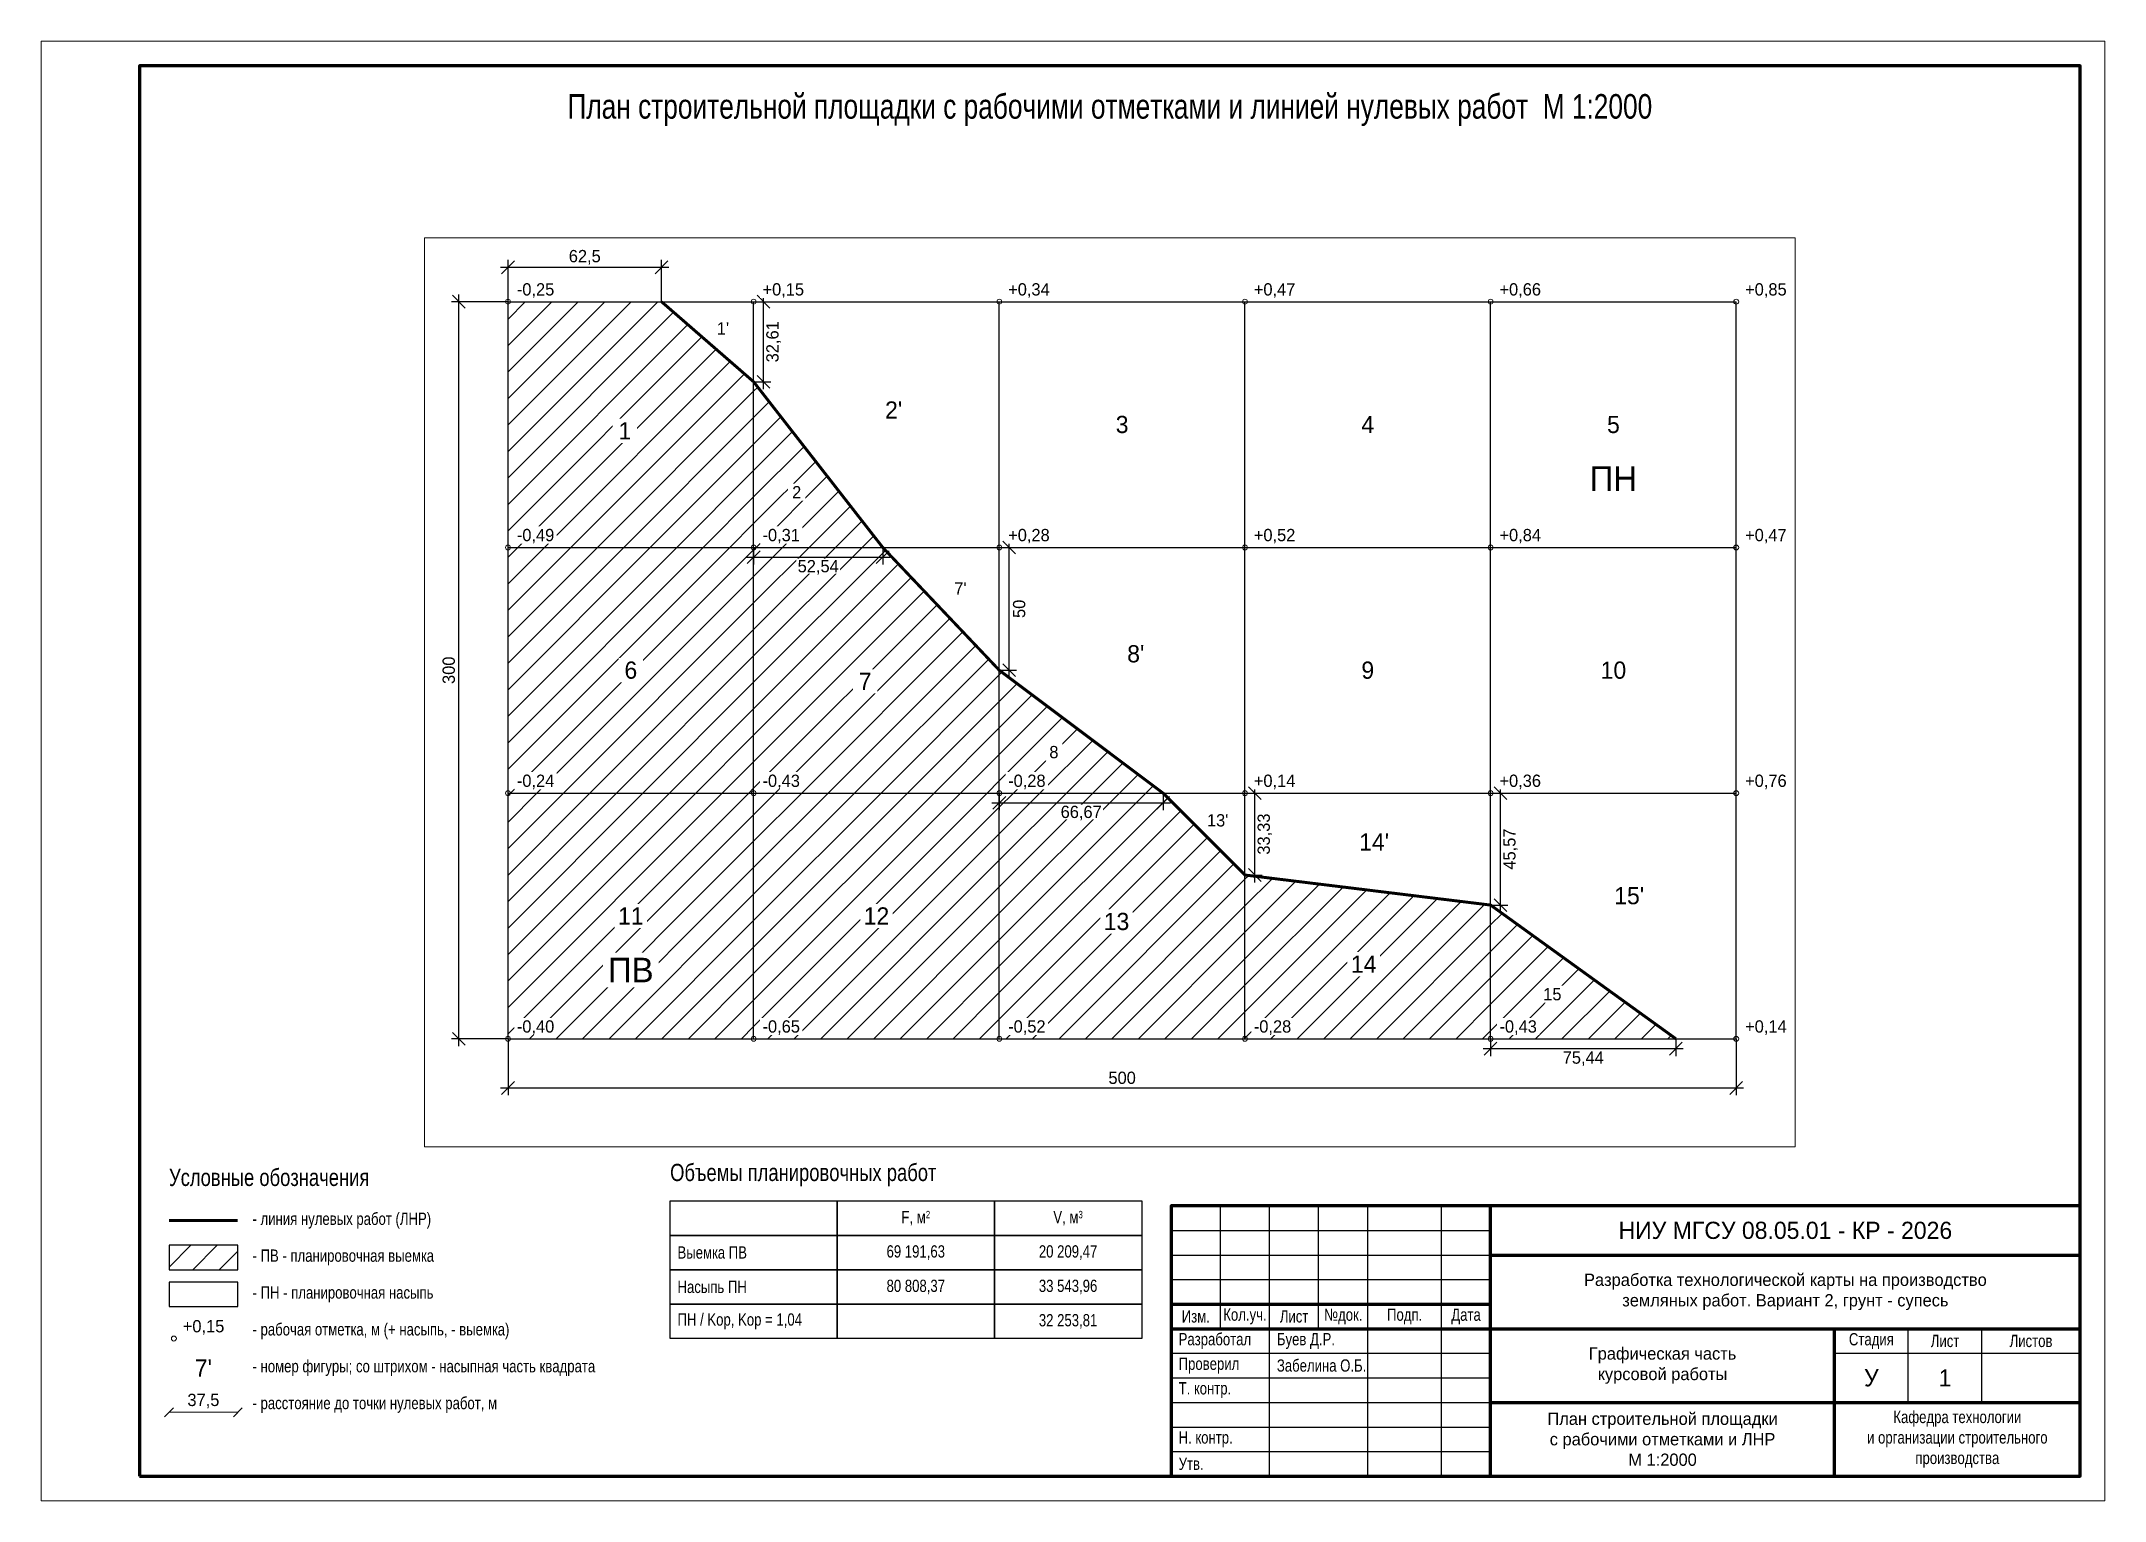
# Paper-space layout 'Лист 1 (первый)' of a CAD drawing. Header units: metres, sheet in millimetres. Extents: x 0 to 420, y 0 to 297.
# The model-space entities are those that its viewports show. They can reach past a viewport. Long polylines and large blocks are cut down to what shows.
import ezdxf

# ---------------------------------------------------------------- set-up
doc = ezdxf.new("R2010")
doc.units = ezdxf.units.M
doc.layers.add('Видовой_экран', color=8, linetype='Continuous', lineweight=13, plot=False)
for name, color, linetype, lineweight in [('ЛНР', 1, 'Continuous', 70), ('Надписи', 7, 'Continuous', 25), ('Номера_фигур', 7, 'Continuous', 25), ('Отметки', 5, 'Continuous', 18), ('ПВ_ПН', 7, 'Continuous', 35), ('ПВ_штриховка', 8, 'Continuous', 18), ('Размеры', 3, 'Continuous', 18), ('Рамка', 7, 'Continuous', 70), ('Сетка', 7, 'Continuous', 25), ('Штамп', 7, 'Continuous', 25)]:
    doc.layers.add(name, color=color, linetype=linetype, lineweight=lineweight)
doc.styles.add('ГОСТ тип Б', font='ofont.ru_GOST type B.ttf')
doc.dimstyles.new('М1-2000', dxfattribs={"dimscale": 2, "dimtxt": 2.5, "dimasz": 2.5, "dimexe": 1.5, "dimexo": 0, "dimgap": 0.8, "dimtad": 1, "dimtxsty": 'ГОСТ тип Б', "dimtsz": 1.3, "dimcen": 2.5, "dimdle": 1.5, "dimclrd": 3, "dimclre": 3, "dimclrt": 3, "dimazin": 3, "dimtfac": 1, "dimtix": 1, "dimtmove": 0, "dimatfit": 3, "dimtfill": 1, "dimarcsym": 0})

# ---------------------------------------------------------------- blocks, each defined once
blk = doc.blocks.new('_OBLIQUE')
at = {"color": 0, "linetype": 'ByBlock'}
blk.add_line((-0.5, -0.5), (0.5, 0.5), dxfattribs=at)
blk = doc.blocks.new('*D11')
at = {"color": 3, "transparency": 16777216}
for p, q in [((-3, -3686), (65.5, -3686)), ((0, -3700), (0, -3683)), ((62.5, -3700), (62.5, -3683))]:
    blk.add_line(p, q, dxfattribs=at)
at = {"layer": 'Defpoints', "transparency": 16777216}
for p in [(0, -3686), (0, -3700), (62.5, -3700)]:
    blk.add_point(p, dxfattribs=at)
at = {"layer": 'Размеры', "color": 3, "transparency": 16777216, "xscale": 5.2, "yscale": 5.2}
for p in [(0, -3686), (62.5, -3686)]:
    blk.add_blockref('_OBLIQUE', p, dxfattribs=at)
at = {"layer": 'Размеры', "color": 3, "transparency": 16777216, "insert": (31.25, -3681.9), "char_height": 5, "attachment_point": 5, "style": 'ГОСТ тип Б', "bg_fill": 3, "box_fill_scale": 1.1, "bg_fill_color": 1, "bg_fill_transparency": 0}
blk.add_mtext('62,5', dxfattribs=at)
blk = doc.blocks.new('*D12')
at = {"color": 3, "transparency": 16777216}
for p, q in [((97, -3804), (155.54, -3804)), ((100, -3800), (100, -3807)), ((152.54, -3800), (152.54, -3807))]:
    blk.add_line(p, q, dxfattribs=at)
at = {"layer": 'Defpoints', "transparency": 16777216}
for p in [(100, -3800), (100, -3804), (152.54, -3800)]:
    blk.add_point(p, dxfattribs=at)
at = {"layer": 'Размеры', "color": 3, "transparency": 16777216, "xscale": 5.2, "yscale": 5.2}
for p in [(100, -3804), (152.54, -3804)]:
    blk.add_blockref('_OBLIQUE', p, dxfattribs=at)
at = {"layer": 'Размеры', "color": 3, "transparency": 16777216, "insert": (126.27, -3808.1), "char_height": 5, "attachment_point": 5, "style": 'ГОСТ тип Б', "bg_fill": 3, "box_fill_scale": 1.1, "bg_fill_color": 1, "bg_fill_transparency": 0}
blk.add_mtext('52,54', dxfattribs=at)
blk = doc.blocks.new('*D13')
at = {"color": 3, "transparency": 16777216}
for p, q in [((197, -3904), (269.67, -3904)), ((200, -3900), (200, -3907)), ((266.67, -3900), (266.67, -3907))]:
    blk.add_line(p, q, dxfattribs=at)
at = {"layer": 'Defpoints', "transparency": 16777216}
for p in [(200, -3900), (200, -3904), (266.67, -3900)]:
    blk.add_point(p, dxfattribs=at)
at = {"layer": 'Размеры', "color": 3, "transparency": 16777216, "xscale": 5.2, "yscale": 5.2}
for p in [(200, -3904), (266.67, -3904)]:
    blk.add_blockref('_OBLIQUE', p, dxfattribs=at)
at = {"layer": 'Размеры', "color": 3, "transparency": 16777216, "insert": (233.33, -3908.1), "char_height": 5, "attachment_point": 5, "style": 'ГОСТ тип Б', "bg_fill": 3, "box_fill_scale": 1.1, "bg_fill_color": 1, "bg_fill_transparency": 0}
blk.add_mtext('66,67', dxfattribs=at)
blk = doc.blocks.new('*D14')
at = {"color": 3, "transparency": 16777216}
for p, q in [((397, -4004), (478.44, -4004)), ((400, -4000), (400, -4007)), ((475.44, -4000), (475.44, -4007))]:
    blk.add_line(p, q, dxfattribs=at)
at = {"layer": 'Defpoints', "transparency": 16777216}
for p in [(400, -4000), (400, -4004), (475.44, -4000)]:
    blk.add_point(p, dxfattribs=at)
at = {"layer": 'Размеры', "color": 3, "transparency": 16777216, "xscale": 5.2, "yscale": 5.2}
for p in [(400, -4004), (475.44, -4004)]:
    blk.add_blockref('_OBLIQUE', p, dxfattribs=at)
at = {"layer": 'Размеры', "color": 3, "transparency": 16777216, "insert": (437.72, -4008.1), "char_height": 5, "attachment_point": 5, "style": 'ГОСТ тип Б', "bg_fill": 3, "box_fill_scale": 1.1, "bg_fill_color": 1, "bg_fill_transparency": 0}
blk.add_mtext('75,44', dxfattribs=at)
blk = doc.blocks.new('*D15')
at = {"color": 3, "transparency": 16777216}
for p, q in [((100, -3700), (107, -3700)), ((104, -3735.61), (104, -3697)), ((100, -3732.61), (107, -3732.61))]:
    blk.add_line(p, q, dxfattribs=at)
at = {"layer": 'Defpoints', "transparency": 16777216}
for p in [(100, -3700), (100, -3732.61), (104, -3732.61)]:
    blk.add_point(p, dxfattribs=at)
at = {"layer": 'Размеры', "color": 3, "transparency": 16777216, "xscale": 5.2, "yscale": 5.2, "rotation": 90}
for p in [(104, -3700), (104, -3732.61)]:
    blk.add_blockref('_OBLIQUE', p, dxfattribs=at)
at = {"layer": 'Размеры', "color": 3, "transparency": 16777216, "insert": (108.1, -3716.3), "char_height": 5, "attachment_point": 5, "rotation": 90, "style": 'ГОСТ тип Б', "bg_fill": 3, "box_fill_scale": 1.1, "bg_fill_color": 1, "bg_fill_transparency": 0}
blk.add_mtext('32,61', dxfattribs=at)
blk = doc.blocks.new('*D16')
at = {"color": 3, "transparency": 16777216}
for p, q in [((200, -3800), (207, -3800)), ((204, -3853), (204, -3797)), ((200, -3850), (207, -3850))]:
    blk.add_line(p, q, dxfattribs=at)
at = {"layer": 'Defpoints', "transparency": 16777216}
for p in [(200, -3800), (200, -3850), (204, -3850)]:
    blk.add_point(p, dxfattribs=at)
at = {"layer": 'Размеры', "color": 3, "transparency": 16777216, "xscale": 5.2, "yscale": 5.2, "rotation": 90}
for p in [(204, -3800), (204, -3850)]:
    blk.add_blockref('_OBLIQUE', p, dxfattribs=at)
at = {"layer": 'Размеры', "color": 3, "transparency": 16777216, "insert": (208.1, -3825), "char_height": 5, "attachment_point": 5, "rotation": 90, "style": 'ГОСТ тип Б', "bg_fill": 3, "box_fill_scale": 1.1, "bg_fill_color": 1, "bg_fill_transparency": 0}
blk.add_mtext('50', dxfattribs=at)
blk = doc.blocks.new('*D17')
at = {"color": 3, "transparency": 16777216}
for p, q in [((304, -3936.33), (304, -3897)), ((300, -3900), (307, -3900)), ((300, -3933.33), (307, -3933.33))]:
    blk.add_line(p, q, dxfattribs=at)
at = {"layer": 'Defpoints', "transparency": 16777216}
for p in [(300, -3900), (300, -3933.33), (304, -3933.33)]:
    blk.add_point(p, dxfattribs=at)
at = {"layer": 'Размеры', "color": 3, "transparency": 16777216, "xscale": 5.2, "yscale": 5.2, "rotation": 90}
for p in [(304, -3900), (304, -3933.33)]:
    blk.add_blockref('_OBLIQUE', p, dxfattribs=at)
at = {"layer": 'Размеры', "color": 3, "transparency": 16777216, "insert": (308.1, -3916.67), "char_height": 5, "attachment_point": 5, "rotation": 90, "style": 'ГОСТ тип Б', "bg_fill": 3, "box_fill_scale": 1.1, "bg_fill_color": 1, "bg_fill_transparency": 0}
blk.add_mtext('33,33', dxfattribs=at)
blk = doc.blocks.new('*D18')
at = {"color": 3, "transparency": 16777216}
for p, q in [((404, -3948.57), (404, -3897)), ((400, -3900), (407, -3900)), ((400, -3945.57), (407, -3945.57))]:
    blk.add_line(p, q, dxfattribs=at)
at = {"layer": 'Defpoints', "transparency": 16777216}
for p in [(400, -3900), (400, -3945.57), (404, -3945.57)]:
    blk.add_point(p, dxfattribs=at)
at = {"layer": 'Размеры', "color": 3, "transparency": 16777216, "xscale": 5.2, "yscale": 5.2, "rotation": 90}
for p in [(404, -3900), (404, -3945.57)]:
    blk.add_blockref('_OBLIQUE', p, dxfattribs=at)
at = {"layer": 'Размеры', "color": 3, "transparency": 16777216, "insert": (408.1, -3922.78), "char_height": 5, "attachment_point": 5, "rotation": 90, "style": 'ГОСТ тип Б', "bg_fill": 3, "box_fill_scale": 1.1, "bg_fill_color": 1, "bg_fill_transparency": 0}
blk.add_mtext('45,57', dxfattribs=at)
blk = doc.blocks.new('*D19')
at = {"color": 3, "transparency": 16777216}
for p, q in [((0, -4000), (0, -4023)), ((500, -4000), (500, -4023)), ((-3, -4020), (503, -4020))]:
    blk.add_line(p, q, dxfattribs=at)
at = {"layer": 'Defpoints', "transparency": 16777216}
for p in [(0, -4000), (500, -4000), (0, -4020)]:
    blk.add_point(p, dxfattribs=at)
at = {"layer": 'Размеры', "color": 3, "transparency": 16777216, "xscale": 5.2, "yscale": 5.2}
for p in [(0, -4020), (500, -4020)]:
    blk.add_blockref('_OBLIQUE', p, dxfattribs=at)
at = {"layer": 'Размеры', "color": 3, "transparency": 16777216, "insert": (250, -4015.9), "char_height": 5, "attachment_point": 5, "style": 'ГОСТ тип Б', "bg_fill": 3, "box_fill_scale": 1.1, "bg_fill_color": 1, "bg_fill_transparency": 0}
blk.add_mtext('500', dxfattribs=at)
blk = doc.blocks.new('*D20')
at = {"color": 3, "transparency": 16777216}
for p, q in [((0, -3700), (-23, -3700)), ((-20, -4003), (-20, -3697)), ((0, -4000), (-23, -4000))]:
    blk.add_line(p, q, dxfattribs=at)
at = {"layer": 'Defpoints', "transparency": 16777216}
for p in [(0, -3700), (-20, -4000), (0, -4000)]:
    blk.add_point(p, dxfattribs=at)
at = {"layer": 'Размеры', "color": 3, "transparency": 16777216, "xscale": 5.2, "yscale": 5.2, "rotation": 90}
for p in [(-20, -3700), (-20, -4000)]:
    blk.add_blockref('_OBLIQUE', p, dxfattribs=at)
at = {"layer": 'Размеры', "color": 3, "transparency": 16777216, "insert": (-24.1, -3850), "char_height": 5, "attachment_point": 5, "rotation": 90, "style": 'ГОСТ тип Б', "bg_fill": 3, "box_fill_scale": 1.1, "bg_fill_color": 1, "bg_fill_transparency": 0}
blk.add_mtext('300', dxfattribs=at)

msp = doc.modelspace()

# ---------------------------------------------------------------- hatches: boundary and pattern name
at = {"layer": 'ПВ_штриховка'}
h = msp.add_hatch(dxfattribs=at)
h.set_pattern_fill('ANSI31', color=8, scale=2.4)
h.paths.add_polyline_path([(62.5, -3700), (0, -3700), (0, -3800), (100, -3800), (100, -3732.609)])
h = msp.add_hatch(dxfattribs=at)
h.set_pattern_fill('ANSI31', color=8, scale=2.4)
h.paths.add_polyline_path([(100, -3732.609), (100, -3800), (152.542, -3800)])
h = msp.add_hatch(dxfattribs=at)
h.set_pattern_fill('ANSI31', color=8, scale=2.4)
h.paths.add_polyline_path([(0, -3900), (100, -3900), (100, -3800), (0, -3800)])
h = msp.add_hatch(dxfattribs=at)
h.set_pattern_fill('ANSI31', color=8, scale=2.4)
h.paths.add_polyline_path([(152.542, -3800), (100, -3800), (100, -3900), (200, -3900), (200, -3850)])
h = msp.add_hatch(dxfattribs=at)
h.set_pattern_fill('ANSI31', color=8, scale=2.4)
h.paths.add_polyline_path([(200, -3850), (200, -3900), (266.667, -3900)])
h = msp.add_hatch(dxfattribs=at)
h.set_pattern_fill('ANSI31', color=8, scale=2.4)
h.paths.add_polyline_path([(0, -4000), (100, -4000), (100, -3900), (0, -3900)])
h = msp.add_hatch(dxfattribs=at)
h.set_pattern_fill('ANSI31', color=8, scale=2.4)
h.paths.add_polyline_path([(100, -4000), (200, -4000), (200, -3900), (100, -3900)])
h = msp.add_hatch(dxfattribs=at)
h.set_pattern_fill('ANSI31', color=8, scale=2.4)
h.paths.add_polyline_path([(266.667, -3900), (200, -3900), (200, -4000), (300, -4000), (300, -3933.333)])
h = msp.add_hatch(dxfattribs=at)
h.set_pattern_fill('ANSI31', color=8, scale=2.4)
h.paths.add_polyline_path([(300, -3933.333), (300, -4000), (400, -4000), (400, -3945.57)])
h = msp.add_hatch(dxfattribs=at)
h.set_pattern_fill('ANSI31', color=8, scale=2.4)
h.paths.add_polyline_path([(400, -3945.57), (400, -4000), (475.439, -4000)])

# ---------------------------------------------------------------- linework, layer by layer
at = {"layer": 'ЛНР', "const_width": 1.2}
msp.add_lwpolyline([(475.439, -4000), (400, -3945.57), (300, -3933.333), (266.667, -3900), (200, -3850), (152.542, -3800), (100, -3732.609), (62.5, -3700)], dxfattribs=at)
at = {"layer": 'Сетка'}
for p, q in [((0, -3700), (500, -3700)), ((0, -4000), (0, -3700)), ((100, -4000), (100, -3700)), ((200, -4000), (200, -3700)), ((300, -4000), (300, -3700)), ((400, -4000), (400, -3700)), ((500, -4000), (500, -3700)), ((0, -3800), (500, -3800)), ((0, -3900), (500, -3900)), ((0, -4000), (500, -4000))]:
    msp.add_line(p, q, dxfattribs=at)

# ---------------------------------------------------------------- next in the draw order: texts
at = {"layer": 'Номера_фигур', "attachment_point": 5, "style": 'ГОСТ тип Б', "bg_fill": 3, "box_fill_scale": 1.2, "bg_fill_color": 0, "bg_fill_transparency": 0}
for s, insert, char_height in [("1'", (87.5, -3710.87), 5), ("2'", (156.989, -3744.076), 7), ('3', (250, -3750), 7), ('4', (350, -3750), 7), ('5', (450, -3750), 7), ('1', (47.558, -3752.548), 7), ('2', (117.514, -3777.536), 5), ("7'", (184.181, -3816.667), 5), ("8'", (255.556, -3843.333), 7), ('6', (50, -3850), 7), ('9', (350, -3850), 7), ('10', (450, -3850), 7), ('7', (145.399, -3854.487), 7), ('8', (222.222, -3883.333), 5), ("13'", (288.889, -3911.111), 5), ("14'", (352.585, -3919.884), 7), ("15'", (456.421, -3941.77), 7), ('11', (50, -3950), 7), ('12', (150, -3950), 7), ('13', (247.712, -3952.288), 7), ('14', (348.316, -3969.623), 7), ('15', (425.146, -3981.857), 5)]:
    msp.add_mtext(s, dxfattribs=dict(at, insert=insert, char_height=char_height))
at = {"layer": 'Отметки', "char_height": 5, "attachment_point": 7, "style": 'ГОСТ тип Б', "bg_fill": 3, "box_fill_scale": 1.2, "bg_fill_color": 0, "bg_fill_transparency": 0}
for s, insert in [('+0,34', (203.6, -3698.4)), ('+0,47', (303.6, -3698.4)), ('+0,66', (403.6, -3698.4)), ('+0,85', (503.6, -3698.4)), ('+0,52', (303.6, -3798.4)), ('+0,84', (403.6, -3798.4)), ('+0,47', (503.6, -3798.4)), ('-0,43', (103.6, -3898.4)), ('+0,76', (503.6, -3898.4))]:
    msp.add_mtext(s, dxfattribs=dict(at, insert=insert))
at = {"layer": 'ПВ_ПН', "char_height": 10, "attachment_point": 5, "style": 'ГОСТ тип Б', "bg_fill": 3, "box_fill_scale": 1.2, "bg_fill_color": 0, "bg_fill_transparency": 0}
for s, insert in [('ПН', (450, -3772)), ('ПВ', (50, -3972))]:
    msp.add_mtext(s, dxfattribs=dict(at, insert=insert))

# ---------------------------------------------------------------- next in the draw order: dimensions: what is measured, and where the dimension line sits
at = {"layer": 'Размеры'}
for base, p1, p2, override, picture, middle in [((0, -3686), (0, -3700), (62.5, -3700), {"dimtad": 1}, '*D11', (31.25, -3681.9)), ((100, -3804), (100, -3800), (152.542, -3800), {"dimtad": 4}, '*D12', (126.271, -3808.1)), ((200, -3904), (200, -3900), (266.667, -3900), {"dimtad": 4}, '*D13', (233.333, -3908.1)), ((400, -4004), (400, -4000), (475.439, -4000), {"dimtad": 4}, '*D14', (437.719, -4008.1))]:
    dim = msp.add_linear_dim(base=base, p1=p1, p2=p2, dimstyle='М1-2000', override=override, dxfattribs=at)
    dim.commit()
    dim.dimension.update_dxf_attribs({"geometry": picture, "text_midpoint": middle})
for base, p1, p2, picture, middle in [((104, -3732.609), (100, -3732.609), (100, -3700), '*D15', (108.1, -3716.304)), ((204, -3850), (200, -3850), (200, -3800), '*D16', (208.1, -3825)), ((304, -3933.333), (300, -3933.333), (300, -3900), '*D17', (308.1, -3916.667)), ((404, -3945.57), (400, -3945.57), (400, -3900), '*D18', (408.1, -3922.785))]:
    dim = msp.add_linear_dim(base=base, p1=p1, p2=p2, angle=90, dimstyle='М1-2000', override={"dimtad": 4}, dxfattribs=at)
    dim.commit()
    dim.dimension.update_dxf_attribs({"geometry": picture, "text_midpoint": middle})

# ---------------------------------------------------------------- next in the draw order: linework, layer by layer
at = {"layer": 'Отметки'}
for centre in [(200, -3700), (300, -3700), (400, -3700), (500, -3700), (300, -3800), (400, -3800), (500, -3800), (100, -3900), (500, -3900)]:
    msp.add_circle(centre, 1, dxfattribs=at)

# ---------------------------------------------------------------- next in the draw order: texts
at = {"layer": 'Отметки', "char_height": 5, "attachment_point": 7, "style": 'ГОСТ тип Б', "bg_fill": 3, "box_fill_scale": 1.2, "bg_fill_color": 0, "bg_fill_transparency": 0}
for s, insert in [('+0,15', (103.6, -3698.4)), ('-0,31', (103.6, -3798.4)), ('+0,28', (203.6, -3798.4)), ('-0,28', (203.6, -3898.4)), ('+0,14', (303.6, -3898.4)), ('+0,36', (403.6, -3898.4))]:
    msp.add_mtext(s, dxfattribs=dict(at, insert=insert))

# ---------------------------------------------------------------- next in the draw order: dimensions: what is measured, and where the dimension line sits
at = {"layer": 'Размеры'}
dim = msp.add_linear_dim(base=(0, -4020), p1=(0, -4000), p2=(500, -4000), dimstyle='М1-2000', dxfattribs=at)
dim.commit()
dim.dimension.update_dxf_attribs({"geometry": '*D19', "text_midpoint": (250, -4015.9)})

# ---------------------------------------------------------------- next in the draw order: linework, layer by layer
at = {"layer": 'Отметки'}
for centre in [(100, -3700), (100, -3800), (200, -3800), (200, -3900), (300, -3900), (400, -3900)]:
    msp.add_circle(centre, 1, dxfattribs=at)

# ---------------------------------------------------------------- next in the draw order: texts
at = {"layer": 'Отметки', "char_height": 5, "attachment_point": 7, "style": 'ГОСТ тип Б', "bg_fill": 3, "box_fill_scale": 1.2, "bg_fill_color": 0, "bg_fill_transparency": 0}
for s, insert in [('-0,65', (103.6, -3998.4)), ('-0,52', (203.6, -3998.4)), ('-0,28', (303.6, -3998.4)), ('-0,43', (403.6, -3998.4)), ('+0,14', (503.6, -3998.4))]:
    msp.add_mtext(s, dxfattribs=dict(at, insert=insert))

# ---------------------------------------------------------------- next in the draw order: dimensions: what is measured, and where the dimension line sits
at = {"layer": 'Размеры'}
dim = msp.add_linear_dim(base=(-20, -4000), p1=(0, -4000), p2=(0, -3700), angle=90, dimstyle='М1-2000', dxfattribs=at)
dim.commit()
dim.dimension.update_dxf_attribs({"geometry": '*D20', "text_midpoint": (-24.1, -3850)})

# ---------------------------------------------------------------- next in the draw order: linework, layer by layer
at = {"layer": 'Отметки'}
for centre in [(100, -4000), (200, -4000), (300, -4000), (400, -4000), (500, -4000)]:
    msp.add_circle(centre, 1, dxfattribs=at)

# ---------------------------------------------------------------- next in the draw order: texts
at = {"layer": 'Отметки', "char_height": 5, "attachment_point": 7, "style": 'ГОСТ тип Б', "bg_fill": 3, "box_fill_scale": 1.2, "bg_fill_color": 0, "bg_fill_transparency": 0}
for s, insert in [('-0,25', (3.6, -3698.4)), ('-0,49', (3.6, -3798.4)), ('-0,24', (3.6, -3898.4)), ('-0,40', (3.6, -3998.4))]:
    msp.add_mtext(s, dxfattribs=dict(at, insert=insert))

# ---------------------------------------------------------------- next in the draw order: linework, layer by layer
at = {"layer": 'Отметки'}
for centre in [(0, -3700), (0, -3800), (0, -3900), (0, -4000)]:
    msp.add_circle(centre, 1, dxfattribs=at)

psp = doc.layouts.new('Лист 1 (первый)')

# ---------------------------------------------------------------- hatches: boundary and pattern name
at = {"layer": 'ПВ_штриховка'}
h = psp.add_hatch(dxfattribs=at)
h.set_pattern_fill('ANSI31', color=8, scale=1.2)
h.paths.add_polyline_path([(26, 47), (40, 47), (40, 52), (26, 52)])

# ---------------------------------------------------------------- linework, layer by layer
at = {"layer": 'Видовой_экран'}
psp.add_lwpolyline([(0, 0), (420, 0), (420, 297), (0, 297)], close=True, dxfattribs=at)
at = {"layer": 'ЛНР', "const_width": 0.6}
psp.add_lwpolyline([(26, 57), (40, 57)], dxfattribs=at)
at = {"layer": 'Отметки'}
psp.add_circle((27, 33), 0.5, dxfattribs=at)
at = {"layer": 'Размеры'}
for p, q in [((25.1, 17.1), (26.9, 18.9)), ((26, 18), (40, 18)), ((39.1, 17.1), (40.9, 18.9))]:
    psp.add_line(p, q, dxfattribs=at)
at = {"layer": 'Рамка'}
psp.add_lwpolyline([(20, 5), (415, 5), (415, 292), (20, 292)], close=True, dxfattribs=at)
at = {"layer": 'Сетка'}
for points in [[(26, 47), (40, 47), (40, 52), (26, 52)], [(26, 39.5), (40, 39.5), (40, 44.5), (26, 44.5)]]:
    psp.add_lwpolyline(points, close=True, dxfattribs=at)
at = {"layer": 'Штамп', "lineweight": 25}
for p, q in [((240, 35), (240, 60)), ((250, 5), (250, 60)), ((260, 35), (260, 60)), ((270, 5), (270, 60)), ((285, 5), (285, 60)), ((230, 55), (295, 55)), ((230, 50), (295, 50)), ((230, 45), (295, 45)), ((380, 20), (380, 35)), ((395, 20), (395, 35)), ((230, 30), (295, 30)), ((365, 30), (415, 30)), ((230, 25), (295, 25)), ((230, 20), (295, 20)), ((230, 15), (295, 15)), ((230, 10), (295, 10))]:
    psp.add_line(p, q, dxfattribs=at)
at = {"layer": 'Штамп', "lineweight": 70}
for p, q in [((295, 5), (295, 60)), ((295, 50), (415, 50)), ((230, 40), (295, 40)), ((230, 35), (295, 35)), ((295, 35), (415, 35)), ((365, 5), (365, 35)), ((295, 20), (415, 20))]:
    psp.add_line(p, q, dxfattribs=at)
at = {"layer": 'Штамп'}
for points in [[(128, 61), (162, 61), (162, 54), (128, 54)], [(162, 61), (194, 61), (194, 54), (162, 54)], [(194, 61), (224, 61), (224, 54), (194, 54)], [(128, 54), (162, 54), (162, 47), (128, 47)], [(162, 54), (194, 54), (194, 47), (162, 47)], [(194, 54), (224, 54), (224, 47), (194, 47)], [(128, 47), (162, 47), (162, 40), (128, 40)], [(162, 47), (194, 47), (194, 40), (162, 40)], [(194, 47), (224, 47), (224, 40), (194, 40)], [(128, 40), (162, 40), (162, 33), (128, 33)], [(162, 40), (194, 40), (194, 33), (162, 33)], [(194, 40), (224, 40), (224, 33), (194, 33)]]:
    psp.add_lwpolyline(points, close=True, dxfattribs=at)
at = {"layer": 'Штамп', "lineweight": 70}
psp.add_lwpolyline([(230, 5), (415, 5), (415, 60), (230, 60)], close=True, dxfattribs=at)

# ---------------------------------------------------------------- texts
at = {"layer": 'Надписи', "style": 'ГОСТ тип Б'}
for s, insert, char_height, attachment_point in [('\\W0.8;План строительной площадки с рабочими отметками и линией нулевых работ  М 1:2000', (217.5, 283), 5, 5), ('\\W0.8;Условные обозначения', (26, 64), 3.5, 7), ('\\W0.8;Объемы планировочных работ', (128, 64), 3.5, 7), ('\\W0.8;F, м{\\H0.6x;\\A2;2}', (178, 57.5), 2.5, 5), ('\\W0.8;V, м{\\H0.6x;\\A2;3}', (209, 57.5), 2.5, 5), ('\\W0.8;- линия нулевых работ (ЛНР)', (43, 57), 2.5, 4), ('\\W0.8;', (129.5, 57.5), 2.5, 4), ('\\W0.8;- ПВ - планировочная выемка', (43, 49.5), 2.5, 4), ('\\W0.8;Выемка ПВ', (129.5, 50.5), 2.5, 4), ('\\W0.8;69 191,63', (178, 50.5), 2.5, 5), ('\\W0.8;20 209,47', (209, 50.5), 2.5, 5), ('\\W0.8;- ПН - планировочная насыпь', (43, 42), 2.5, 4), ('\\W0.8;Насыпь ПН', (129.5, 43.5), 2.5, 4), ('\\W0.8;80 808,37', (178, 43.5), 2.5, 5), ('\\W0.8;33 543,96', (209, 43.5), 2.5, 5), ('\\W0.8;ПН / Kор, Kор = 1,04', (129.5, 36.5), 2.5, 4), ('\\W0.8;32 253,81', (209, 36.5), 2.5, 5), ('\\W0.8;- рабочая отметка, м (+ насыпь, - выемка)', (43, 34.5), 2.5, 4), ('\\W0.8;', (178, 36.5), 2.5, 5), ('\\W0.8;- номер фигуры; со штрихом - насыпная часть квадрата', (43, 27), 2.5, 4), ('\\W0.8;- расстояние до точки нулевых работ, м', (43, 19.5), 2.5, 4)]:
    psp.add_mtext(s, dxfattribs=dict(at, insert=insert, char_height=char_height, attachment_point=attachment_point))
at = {"layer": 'Номера_фигур', "insert": (33, 27), "char_height": 3.5, "attachment_point": 5, "style": 'ГОСТ тип Б'}
psp.add_mtext("7'", dxfattribs=at)
at = {"layer": 'Отметки', "insert": (28.8, 33.8), "char_height": 2.5, "attachment_point": 7, "style": 'ГОСТ тип Б'}
psp.add_mtext('+0,15', dxfattribs=at)
at = {"layer": 'Размеры', "insert": (33, 18.8), "char_height": 2.5, "attachment_point": 8, "style": 'ГОСТ тип Б'}
psp.add_mtext('37,5', dxfattribs=at)
at = {"layer": 'Штамп', "style": 'ГОСТ тип Б'}
for s, insert, char_height, attachment_point in [('НИУ МГСУ 08.05.01 - КР - 2026', (355, 55), 3.5, 5), ('\\W0.8;Изм.', (235, 37.5), 2.5, 5), ('\\W0.8;Кол.уч.', (245, 37.5), 2.5, 5), ('\\W0.8;Лист', (255, 37.5), 2.5, 5), ('\\W0.8;№док.', (265, 37.5), 2.5, 5), ('\\W0.8;Подп.', (277.5, 37.5), 2.5, 5), ('\\W0.8;Дата', (290, 37.5), 2.5, 5), ('\\W0.8;Разработал', (231.5, 32.5), 2.5, 4), ('\\W0.8;Буев Д.Р.', (251.5, 32.5), 2.5, 4), ('\\W0.8;Стадия', (372.5, 32.5), 2.5, 5), ('\\W0.8;Лист', (387.5, 32.5), 2.5, 5), ('\\W0.8;Листов', (405, 32.5), 2.5, 5), ('\\W0.8;Проверил', (231.5, 27.5), 2.5, 4), ('\\W0.8;Забелина О.Б.', (251.5, 27.5), 2.5, 4), ('У', (372.5, 25), 3.5, 5), ('1', (387.5, 25), 3.5, 5), ('\\W0.8;Т. контр.', (231.5, 22.5), 2.5, 4), ('\\W0.8;', (251.5, 22.5), 2.5, 4), ('\\W0.8;', (231.5, 17.5), 2.5, 4), ('\\W0.8;', (251.5, 17.5), 2.5, 4), ('\\W0.8;Н. контр.', (231.5, 12.5), 2.5, 4), ('\\W0.8;Утв.', (231.5, 7.5), 2.5, 4), ('\\W0.8;', (251.5, 12.5), 2.5, 4), ('\\W0.8;', (251.5, 7.5), 2.5, 4)]:
    psp.add_mtext(s, dxfattribs=dict(at, insert=insert, char_height=char_height, attachment_point=attachment_point))
at = {"layer": 'Штамп', "char_height": 2.5, "attachment_point": 5, "style": 'ГОСТ тип Б'}
for s, insert, width in [('Разработка технологической карты на производство\\Pземляных работ. Вариант 2, грунт - супесь', (355, 42.5), 115), ('Графическая часть\\Pкурсовой работы', (330, 27.5), 66), ('План строительной площадки\\Pс рабочими отметками и ЛНР\\PМ 1:2000', (330, 12.5), 68), ('\\W0.8;Кафедра технологии\\Pи организации строительного\\Pпроизводства', (390, 12.5), 48)]:
    psp.add_mtext(s, dxfattribs=dict(at, insert=insert, width=width))

# ---------------------------------------------------------------- viewports
at = {"layer": 'Видовой_экран'}
psp.add_viewport(center=(217.5, 164.5), size=(279, 185), view_center_point=(245, -3859), view_height=370, dxfattribs=at)

doc.saveas('drawing.dxf')
